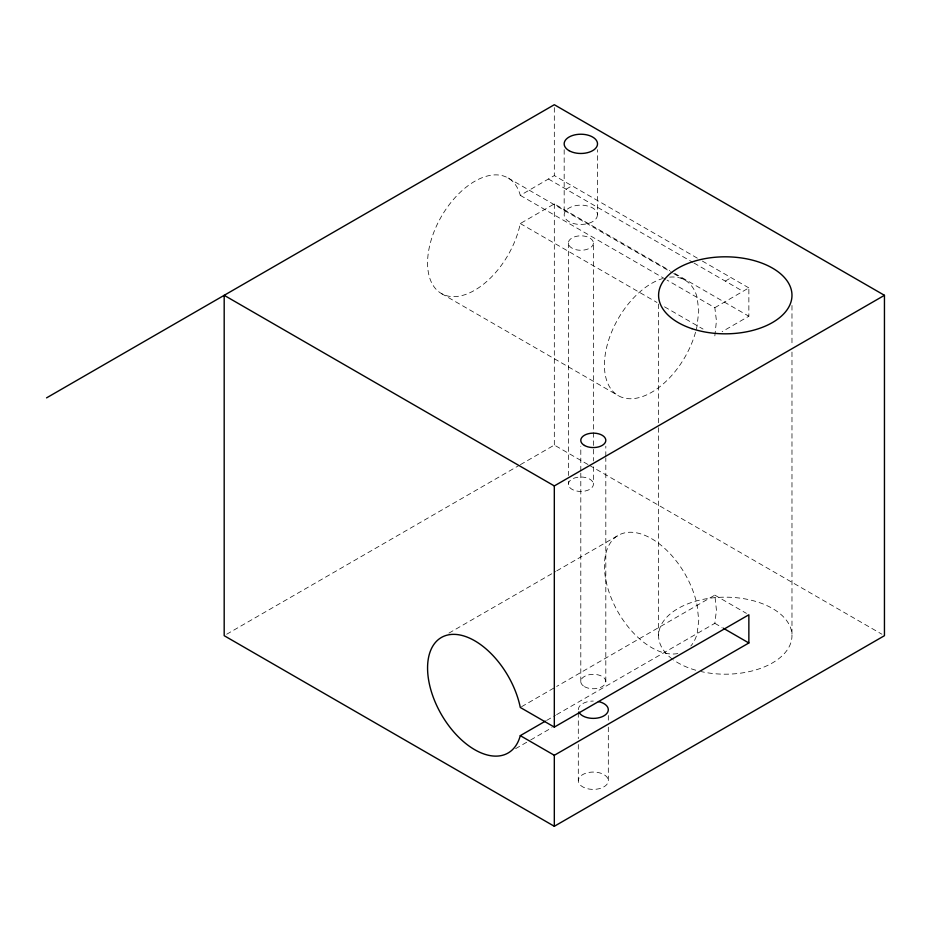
<?xml version="1.0" encoding="UTF-8"?>
<svg xmlns="http://www.w3.org/2000/svg" width="931" height="931" viewBox="0 0 931 931"><rect width="100%" height="100%" fill="white"/><g stroke="black" fill="none" stroke-linecap="round" stroke-linejoin="round"><path stroke-width="0.7" stroke-dasharray="4.66 3.49" d="M580.804 681.539L580.804 472.32M580.804 470.865L580.804 446.17M605.813 681.539L605.813 457.796M605.813 456.341L605.813 446.17M714.833 335.87L716.439 320.846L714.833 307.684L667.038 280.091M556.657 714.636L714.833 623.316L716.439 610.154L714.833 595.13L556.657 686.45M597.516 214.758L596.946 217.26A16.677 9.682 -0.3 0 1 585.157 224.15L580.839 224.476A16.677 9.624 0 0 1 564.733 212.361L566.409 210.022A16.677 9.682 -0.3 0 1 585.157 205.448L589.183 206.403A16.677 9.671 -0.2 0 1 597.516 214.758L597.516 149.647M697.331 258.155L554.317 175.587L520.289 195.359A66.695 38.508 -60 0 0 447.683 206.763A66.695 38.508 -60 0 0 447.683 295.988A66.695 38.508 -60 0 0 520.289 223.545L554.317 203.901L669.785 270.572M714.833 307.684L748.861 287.9L748.861 316.226L722.119 331.657M566.106 189.191L572.006 185.793M725.272 281.092L731.172 277.694M226.687 634.232L519.172 465.372M520.417 464.65L554.317 445.076L588.206 464.65M448.905 633.138L555.528 571.587M556.773 570.854L618.242 535.372M521.535 706.722L555.4 687.171M546.625 720.431L555.4 715.369M515.599 748.664L529.402 740.692M530.658 739.97L551.978 727.658M702.346 261.052L748.861 287.9M548.417 178.985L692.687 262.274M693.944 263.007L742.961 291.31M674.812 273.47L748.861 316.226M508.082 177.996L672.391 272.864M673.648 273.586L684.937 280.103M520.289 195.359L665.781 279.358M520.289 223.545L657.007 302.482M664.525 306.834L703.033 329.062M441.375 293.521L618.242 395.628M589.463 465.372L881.936 634.232M714.833 595.13L746.429 613.378M714.833 623.316L722.119 627.529M791.978 305.496L791.978 346.227M791.978 352.046L791.978 635.687M658.578 304.041L658.578 426.223M658.578 427.678L658.578 635.687M608.315 715.52L608.315 721.316M608.315 727.111L608.315 780.725A15.012 8.67 0 0 1 585.797 788.231A15.012 8.67 0 0 1 585.797 773.219A15.012 8.67 0 0 1 608.315 780.725M593.396 243.049A12.51 7.215 0 0 1 574.636 249.31A12.51 7.215 0 0 1 574.636 236.8A12.51 7.215 0 0 1 593.396 243.049L593.396 447.904M593.396 449.359L593.396 460.985M593.396 466.792L593.396 484.236A12.51 7.215 0 0 1 574.636 490.486A12.51 7.215 0 0 1 574.636 477.975A12.51 7.215 0 0 1 593.396 484.236M578.302 712.622L578.302 738.702M578.302 744.497L578.302 780.725M568.375 243.049L568.375 475.508M568.375 481.327L568.375 484.236M564.174 149.658L564.174 214.852M554.317 107.612L554.317 175.587M554.317 203.901L554.317 445.076M672.368 659.125A66.695 38.508 0 0 1 704.755 599.04A66.695 38.508 0 0 1 791.944 636.804A66.695 38.508 0 0 1 701.113 671.577M695.76 670.215A66.695 38.508 0 0 1 673.45 659.916M669.633 277.135A66.695 38.508 -60 0 1 697.144 297.466L698.75 310.64L697.144 325.652A66.695 38.508 -60 0 1 695.911 330.889M695.55 332.216A66.695 38.508 -60 0 1 636.49 398.177A66.695 38.508 -60 0 1 606.267 348.939A66.695 38.508 -60 0 1 662.604 278.555M677.78 653.55A66.695 38.508 60 0 1 609.747 594.118A66.695 38.508 60 0 1 634.5 532.509A66.695 38.508 60 0 1 697.144 605.348L698.75 620.36L697.144 633.534A66.695 38.508 60 0 1 690.814 646.021M578.302 709.725A15.012 8.67 0 0 1 593.303 701.066M584.459 686.647A12.51 7.215 0 0 0 605.383 683.401A12.51 7.215 0 0 0 590.068 674.568A12.51 7.215 0 0 0 584.459 686.647"/><path stroke-width="1.4" d="M554.317 727.099L748.861 614.774L748.861 642.972L554.317 755.285L520.289 735.641A66.695 38.508 60 0 1 447.683 724.237A66.695 38.508 60 0 1 447.683 635.012A66.695 38.508 60 0 1 520.289 707.455L554.317 727.099L554.317 485.924L884.45 295.313L884.45 635.687L554.317 826.286L224.185 635.687L224.185 295.313L554.317 485.924M46.55 397.874L554.317 104.714L884.45 295.313M520.289 735.641L545.368 721.153M723.34 628.239L748.861 642.972M554.317 755.285L554.317 826.286M598.435 701.578A15.012 8.67 0 0 1 603.439 716.114A15.012 8.67 0 0 1 578.814 711.971M691.931 328.666A66.695 38.508 0 0 0 791.978 295.313A66.695 38.508 0 0 0 691.931 261.972A66.695 38.508 0 0 0 691.931 328.666M584.459 445.46A12.51 7.215 0 0 0 605.383 442.225A12.51 7.215 0 0 0 590.068 433.38A12.51 7.215 0 0 0 584.459 445.46M569.05 150.659A16.677 9.624 0 0 0 596.946 146.353A16.677 9.624 0 0 0 576.533 134.553A16.677 9.624 0 0 0 569.05 150.659"/></g></svg>
